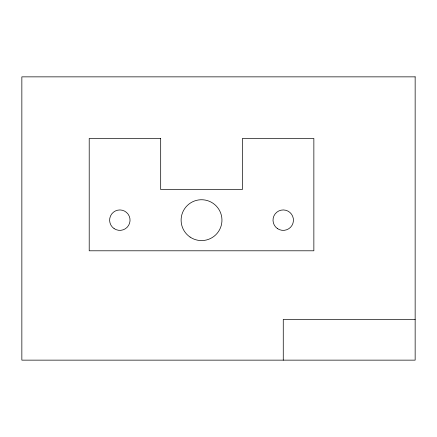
<?xml version="1.0" encoding="UTF-8"?>
<svg xmlns="http://www.w3.org/2000/svg" width="437" height="437" viewBox="0 0 437 437"><rect width="100%" height="100%" fill="white"/><g stroke="black" fill="none" stroke-linecap="round" stroke-linejoin="round"><path stroke-width="0.66" d="M415.15 319.376L283.263 319.376L283.263 360.143M415.15 76.857L21.85 76.857L21.85 360.143L415.15 360.143L415.15 76.857M160.685 138.469L89.208 138.469L89.208 250.794L313.859 250.794L313.859 138.469L242.382 138.469L242.382 189.527L160.685 189.527L160.685 138.469M114.117 228.617A10.209 10.209 0 0 0 130.024 220.887A10.209 10.209 0 0 0 115.379 210.973A10.209 10.209 0 0 0 114.117 228.617M190.084 237.073A20.424 20.424 0 0 0 221.903 221.619A20.424 20.424 0 0 0 192.608 201.79A20.424 20.424 0 0 0 190.084 237.073M277.5 228.617A10.209 10.209 0 0 0 293.413 220.887A10.209 10.209 0 0 0 278.762 210.973A10.209 10.209 0 0 0 277.5 228.617"/></g></svg>
